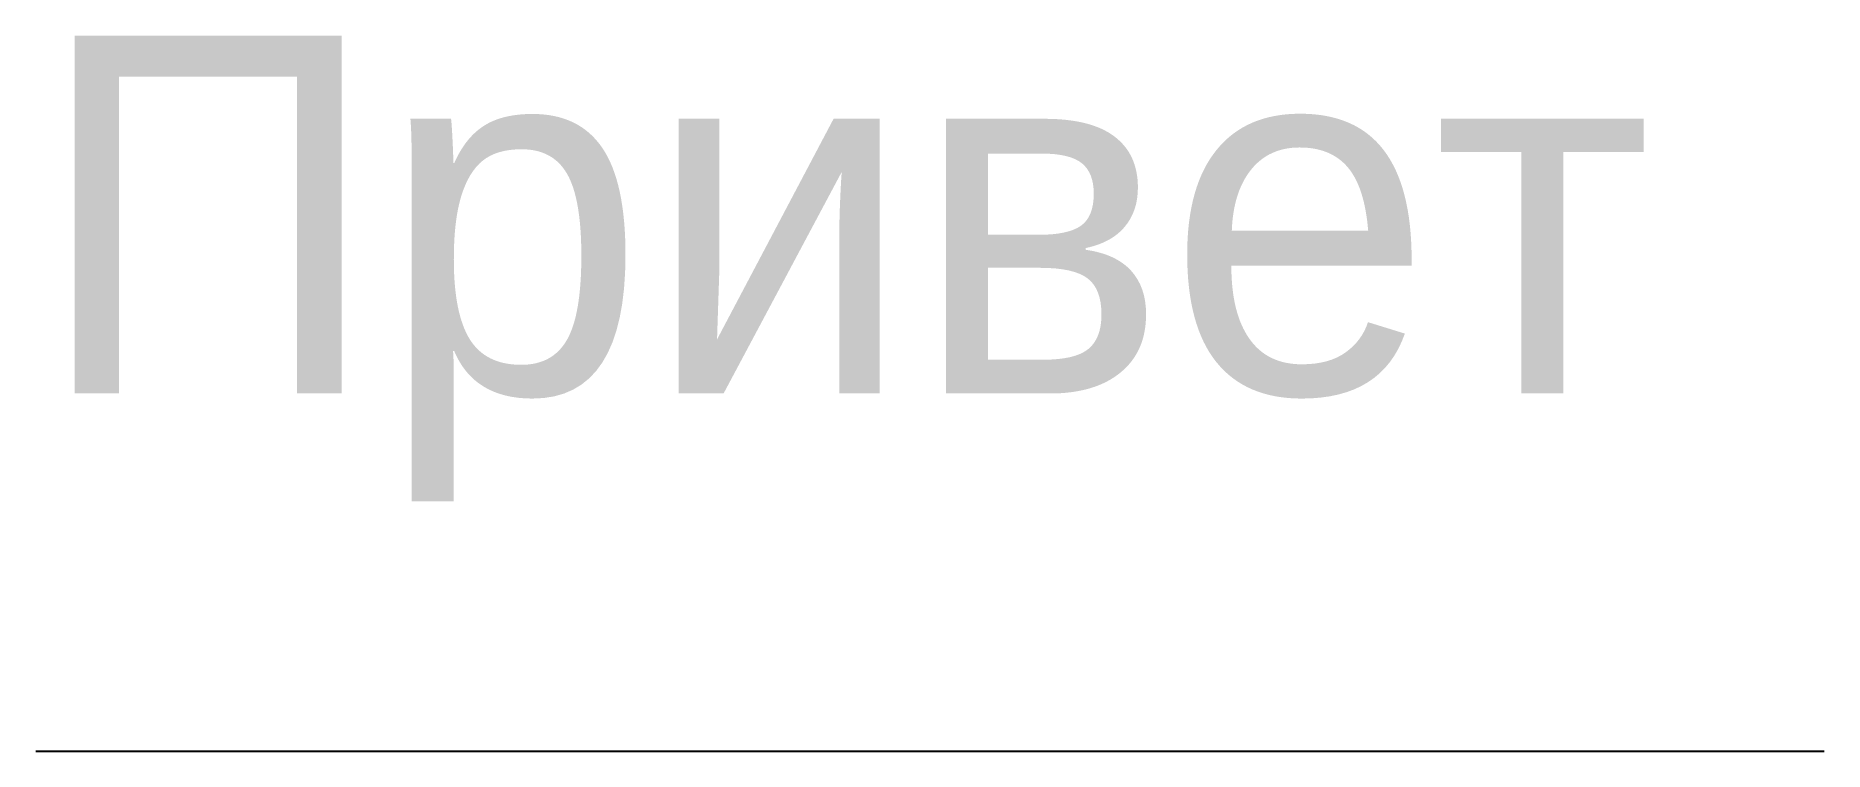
# Model space of a CAD drawing. Header units: metres. Extents: x 0 to 10, y 0 to 4.
import ezdxf

# ---------------------------------------------------------------- set-up
doc = ezdxf.new("R2010")
doc.units = ezdxf.units.M

msp = doc.modelspace()

# ---------------------------------------------------------------- linework, layer by layer
msp.add_line((0, 0), (10, 0))

# ---------------------------------------------------------------- texts
msp.add_text('Привет', height=2).set_placement((0, 2))

doc.saveas('drawing.dxf')
